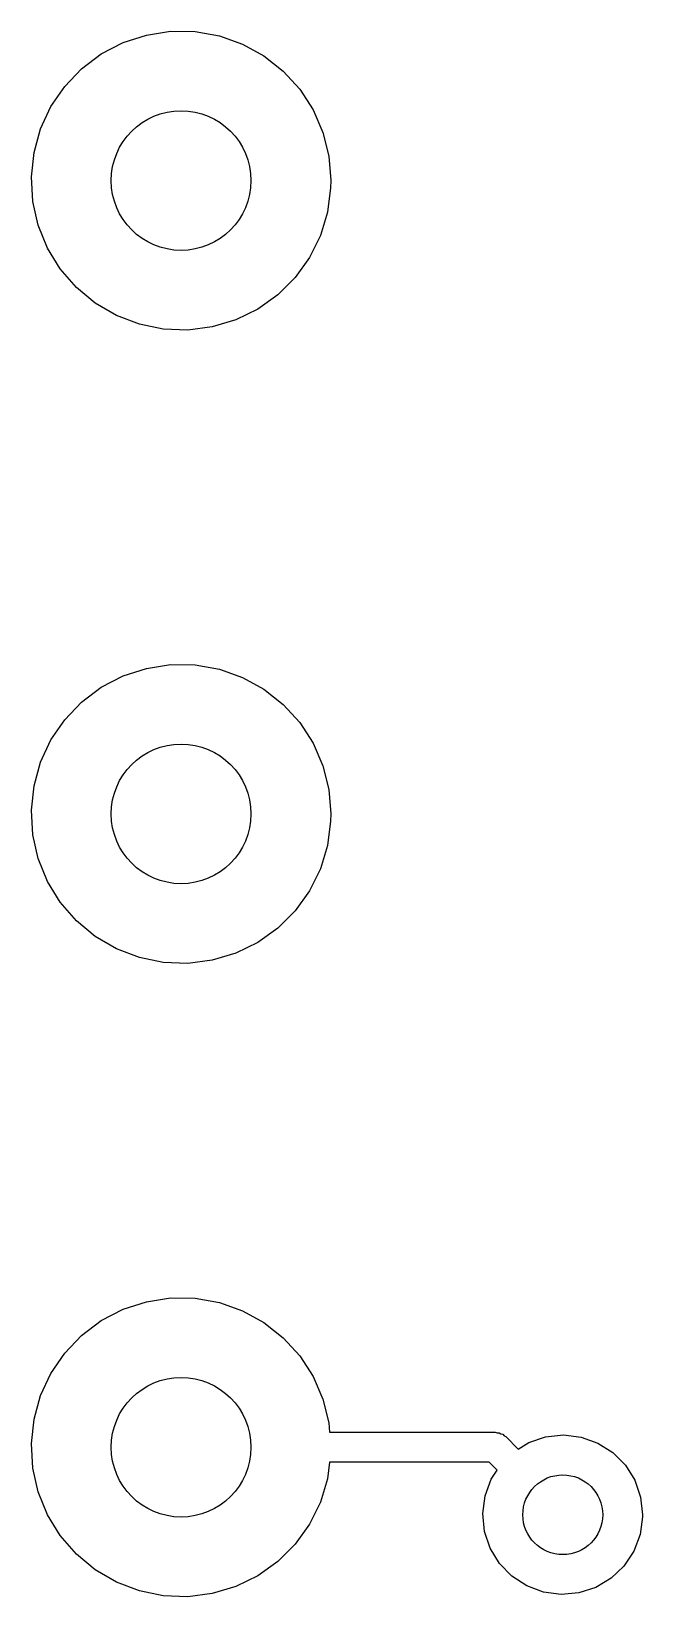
# Model space of a CAD drawing. Extents: x 108 to 192, y -153 to -46.
# Drawn here: x 184.41 to 190.54, y -63.81 to -48.12 of the extents above; entities that cross this region are included whole.
import ezdxf

# ---------------------------------------------------------------- set-up
doc = ezdxf.new("R2010")
doc.units = 0
doc.layers.add('BLACK', color=7, linetype='CONTINUOUS')

msp = doc.modelspace()

# ---------------------------------------------------------------- linework, layer by layer
at = {"layer": 'BLACK', "linetype": 'CONTINUOUS'}
for p, q in [((185.334, -48.2322), (185.567, -48.1558)), ((185.567, -48.1558), (185.81, -48.1187)), ((185.81, -48.1187), (186.056, -48.1217)), ((186.056, -48.1217), (186.298, -48.1648)), ((186.298, -48.1648), (186.53, -48.2468)), ((185.116, -48.3457), (185.334, -48.2322)), ((186.53, -48.2468), (186.745, -48.3656)), ((184.749, -48.671), (184.919, -48.4933)), ((184.919, -48.4933), (185.116, -48.3457)), ((186.745, -48.3656), (186.938, -48.518)), ((186.938, -48.518), (187.103, -48.6998)), ((184.611, -48.8741), (184.749, -48.671)), ((187.103, -48.6998), (187.237, -48.9062)), ((184.507, -49.0971), (184.611, -48.8741)), ((187.237, -48.9062), (187.335, -49.1316)), ((184.442, -49.3339), (184.507, -49.0971)), ((187.335, -49.1316), (187.395, -49.37)), ((184.415, -49.5784), (184.442, -49.3339)), ((187.395, -49.37), (187.415, -49.615)), ((184.43, -49.8238), (184.415, -49.5784)), ((187.413, -49.6883), (187.381, -49.932)), ((187.415, -49.615), (187.413, -49.6883)), ((184.484, -50.0636), (184.43, -49.8238)), ((184.576, -50.2913), (184.484, -50.0636)), ((187.381, -49.932), (187.31, -50.1672)), ((187.31, -50.1672), (187.201, -50.3876)), ((184.705, -50.5009), (184.576, -50.2913)), ((184.866, -50.6867), (184.705, -50.5009)), ((187.201, -50.3876), (187.057, -50.5872)), ((185.055, -50.8437), (184.866, -50.6867)), ((187.057, -50.5872), (186.883, -50.7607)), ((185.267, -50.9677), (185.055, -50.8437)), ((186.883, -50.7607), (186.683, -50.9034)), ((185.497, -51.0554), (185.267, -50.9677)), ((186.683, -50.9034), (186.462, -51.0116)), ((185.737, -51.1044), (185.497, -51.0554)), ((185.983, -51.1135), (185.737, -51.1044)), ((186.227, -51.0822), (185.983, -51.1135)), ((186.462, -51.0116), (186.227, -51.0822)), ((185.116, -54.6957), (185.334, -54.5822)), ((185.334, -54.5822), (185.567, -54.5058)), ((185.567, -54.5058), (185.81, -54.4687)), ((185.81, -54.4687), (186.056, -54.4717)), ((186.056, -54.4717), (186.298, -54.5148)), ((186.298, -54.5148), (186.53, -54.5968)), ((186.53, -54.5968), (186.745, -54.7156)), ((184.919, -54.8433), (185.116, -54.6957)), ((186.745, -54.7156), (186.938, -54.868)), ((184.749, -55.021), (184.919, -54.8433)), ((186.938, -54.868), (187.103, -55.0498)), ((184.611, -55.2241), (184.749, -55.021)), ((187.103, -55.0498), (187.237, -55.2562)), ((184.507, -55.4471), (184.611, -55.2241)), ((187.237, -55.2562), (187.335, -55.4816)), ((184.442, -55.6839), (184.507, -55.4471)), ((187.335, -55.4816), (187.395, -55.72)), ((184.415, -55.9284), (184.442, -55.6839)), ((187.395, -55.72), (187.415, -55.965)), ((184.43, -56.1738), (184.415, -55.9284)), ((187.415, -55.965), (187.413, -56.0383)), ((184.484, -56.4136), (184.43, -56.1738)), ((187.413, -56.0383), (187.381, -56.282)), ((187.381, -56.282), (187.31, -56.5172)), ((184.576, -56.6413), (184.484, -56.4136)), ((184.705, -56.8509), (184.576, -56.6413)), ((187.31, -56.5172), (187.201, -56.7376)), ((187.201, -56.7376), (187.057, -56.9372)), ((184.866, -57.0367), (184.705, -56.8509)), ((187.057, -56.9372), (186.883, -57.1107)), ((185.055, -57.1937), (184.866, -57.0367)), ((186.883, -57.1107), (186.683, -57.2534)), ((185.267, -57.3177), (185.055, -57.1937)), ((186.683, -57.2534), (186.462, -57.3616)), ((185.497, -57.4054), (185.267, -57.3177)), ((185.737, -57.4544), (185.497, -57.4054)), ((186.227, -57.4322), (185.983, -57.4635)), ((186.462, -57.3616), (186.227, -57.4322)), ((185.983, -57.4635), (185.737, -57.4544)), ((185.334, -60.9322), (185.567, -60.8558)), ((185.567, -60.8558), (185.81, -60.8187)), ((185.81, -60.8187), (186.056, -60.8217)), ((186.056, -60.8217), (186.298, -60.8648)), ((186.298, -60.8648), (186.53, -60.9468)), ((184.919, -61.1933), (185.116, -61.0457)), ((185.116, -61.0457), (185.334, -60.9322)), ((186.53, -60.9468), (186.745, -61.0656)), ((184.749, -61.371), (184.919, -61.1933)), ((186.745, -61.0656), (186.938, -61.218)), ((186.938, -61.218), (187.103, -61.3998)), ((184.611, -61.5741), (184.749, -61.371)), ((187.103, -61.3998), (187.237, -61.6062)), ((184.507, -61.7971), (184.611, -61.5741)), ((187.237, -61.6062), (187.335, -61.8316)), ((184.442, -62.0339), (184.507, -61.7971)), ((187.335, -61.8316), (187.395, -62.07)), ((184.415, -62.2784), (184.442, -62.0339)), ((187.395, -62.07), (187.403, -62.165)), ((184.43, -62.5238), (184.415, -62.2784)), ((187.403, -62.165), (189.061, -62.165)), ((189.061, -62.165), (189.08, -62.1701)), ((189.08, -62.1701), (189.1, -62.1701)), ((189.1, -62.1701), (189.117, -62.18)), ((189.117, -62.18), (189.136, -62.1851)), ((189.136, -62.1851), (189.15, -62.1991)), ((189.15, -62.1991), (189.167, -62.2089)), ((189.167, -62.2089), (189.291, -62.3333)), ((189.291, -62.3333), (189.397, -62.2681)), ((189.397, -62.2681), (189.566, -62.2107)), ((189.566, -62.2107), (189.744, -62.192)), ((189.744, -62.192), (189.921, -62.2131)), ((189.921, -62.2131), (190.089, -62.273)), ((190.089, -62.273), (190.239, -62.3685)), ((187.403, -62.465), (187.381, -62.632)), ((188.999, -62.465), (187.403, -62.465)), ((189.08, -62.5458), (188.999, -62.465)), ((190.239, -62.3685), (190.365, -62.4951)), ((184.484, -62.7636), (184.43, -62.5238)), ((189.021, -62.6363), (189.08, -62.5458)), ((190.365, -62.4951), (190.459, -62.6463)), ((184.576, -62.9913), (184.484, -62.7636)), ((187.381, -62.632), (187.31, -62.8672)), ((188.96, -62.8039), (189.021, -62.6363)), ((190.459, -62.6463), (190.518, -62.8148)), ((187.31, -62.8672), (187.201, -63.0876)), ((188.938, -62.9808), (188.96, -62.8039)), ((190.518, -62.8148), (190.538, -62.992)), ((184.705, -63.2009), (184.576, -62.9913)), ((187.201, -63.0876), (187.057, -63.2872)), ((188.955, -63.1583), (188.938, -62.9808)), ((190.538, -63.0143), (190.513, -63.191)), ((190.538, -62.992), (190.538, -63.0143)), ((184.866, -63.3867), (184.705, -63.2009)), ((189.012, -63.3276), (188.955, -63.1583)), ((190.513, -63.191), (190.45, -63.3577)), ((185.055, -63.5437), (184.866, -63.3867)), ((187.057, -63.2872), (186.883, -63.4607)), ((189.104, -63.4801), (189.012, -63.3276)), ((190.45, -63.3577), (190.351, -63.5062)), ((185.267, -63.6677), (185.055, -63.5437)), ((186.883, -63.4607), (186.683, -63.6034)), ((189.228, -63.6084), (189.104, -63.4801)), ((190.351, -63.5062), (190.222, -63.6292)), ((185.497, -63.7554), (185.267, -63.6677)), ((186.462, -63.7116), (186.227, -63.7822)), ((186.683, -63.6034), (186.462, -63.7116)), ((189.377, -63.7061), (189.228, -63.6084)), ((189.544, -63.7682), (189.377, -63.7061)), ((190.068, -63.7205), (189.899, -63.7757)), ((190.222, -63.6292), (190.068, -63.7205)), ((185.737, -63.8044), (185.497, -63.7554)), ((185.983, -63.8135), (185.737, -63.8044)), ((186.227, -63.7822), (185.983, -63.8135)), ((189.721, -63.7918), (189.544, -63.7682)), ((189.899, -63.7757), (189.721, -63.7918))]:
    msp.add_line(p, q, dxfattribs=at)
at = {"layer": 'BLACK'}
for centre, radius in [((185.915, -49.615), 0.7), ((185.915, -55.965), 0.7), ((185.915, -62.315), 0.7), ((189.738, -62.992), 0.4)]:
    msp.add_circle(centre, radius, dxfattribs=at)

doc.saveas('drawing.dxf')
